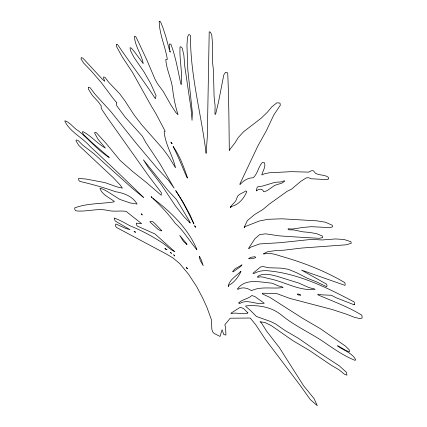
<?xml version="1.0" encoding="UTF-8"?>
<svg xmlns="http://www.w3.org/2000/svg" width="427" height="427" viewBox="0 0 427 427"><rect width="100%" height="100%" fill="white"/><g stroke="black" fill="none" stroke-linecap="round" stroke-linejoin="round"><path stroke-width="0.64" d="M159.191 21.35C159.367 34.432 165.436 46.586 167.336 59.476L165.809 59.444C166.322 69.03 171.008 77.853 172.401 87.327C173.506 96.603 175.155 105.949 178.059 114.756L175.753 112.397L170.917 105.031L163.21 91.394L157.398 83.585L154.889 78.952L147.128 60.639L138.529 42.204L135.77 36.658L134.457 36.284C134.761 46.073 141.588 54.213 143.226 63.623L134.43 51.779L131.377 48.102L130.059 47.717L130.363 50.343L134.014 57.405L144.155 72.131L150.656 83.527L156.042 95.573L155.423 98.781C143.429 80.292 129.909 62.881 117.638 44.611L116.315 44.227L116.731 46.869L122.053 56.599L132.541 72.457L151.377 106.184L155.77 113.379L165.217 131.286L164.16 131.5C165.105 144.278 172.732 155.439 175.524 167.8L168.766 156.789L162.954 148.884L142.116 125.276L134.041 114.906L124.956 100.889L119.96 94.095L108.746 82.304L105.026 77.346L103.686 76.945L103.393 77.783L104.802 81.269L102.923 79.844L82.971 58.232L81.205 57.597L81.093 59.065L83.676 63.095L91.106 70.834L101.108 82.368L113.86 99.336L116.843 102.742L116.235 103.142L116.849 105.912L125.196 117.174L142.362 136.165L145.991 142.789L160.104 164.011L174.147 188.179L168.297 180.135L157.68 168.804L136.176 143.253L111.025 111.778L95.397 94.639L90.188 87.807L88.394 87.145L88.304 88.976L92.419 95.515L98.098 101.589L101.215 105.907L101.119 107.519L102.037 109.744L108.026 118.642L148.767 176.121L161.299 192.598L161.219 195.278L146.909 182.921L132.221 171.147L120.078 160.403L106.206 143.541L96.326 132.658L94.938 132.226L94.725 133.331L98.023 139.245L105.41 148.105C97.335 143.563 91.229 135.951 83.126 131.703L82.363 131.82L82.491 132.664L83.724 134.756L92.584 143.093L109.269 157.52C97.858 150.427 89.152 139.56 78.733 131.084C73.834 128.33 70.679 123.061 65.544 120.91L64.755 120.99C69.734 131.852 82.448 137.483 90.076 146.45C108.212 163.119 125.976 180.173 143.536 197.445L132.285 188.296L93.945 153.779L82.438 144.886L78.205 140.595L76.364 139.891L75.942 140.739L78.664 145.292L113.203 177.6L120.168 185.003L122.389 188.131L117.211 186.941L104.866 182.596L85.864 179.009L78.493 178.454L78.814 180.29L79.812 181.411C91.832 184.192 103.692 187.448 115.333 191.68C123.867 193.009 132.578 196.212 137.078 204.058L130.187 202.948L119.741 199.382L108.212 192.027L103.366 189.326L99.955 188.248C101.722 194.627 109.429 197.536 114.228 201.421L114.228 201.843C101.092 203.946 87.284 203.14 74.634 207.928L74.955 209.796L75.83 210.831C86.574 212.16 97.319 207.864 108.17 210.516C114.105 211.883 120.126 210.474 126.05 211.338L141.599 223.663L136.256 223.145L136.576 225.029L137.361 226.096L155.044 234.001L174.584 251.572C170.64 249.806 167.539 246.721 164.192 244.068C153.442 236.82 141.988 230.633 129.963 225.771C124.817 222.969 119.747 220.028 114.244 218.026L115.151 220.983L130.059 229.678L125.944 228.53L115.882 223.962C115.258 224.591 115.226 226.294 116.646 227.548L166.146 253.91L173.074 258.036L179.58 263.448L188.515 274.166L196.639 286.57L202.91 298.484L206.951 307.419L211.365 319.556L211.856 329.409L212.753 331.987L214.157 333.428L220.028 336.449L222.088 329.761L223.753 334.501L225.926 335.072L225.637 328.043L224.837 324.792L230.228 318.206L250.201 318.035L255.693 324.68L265.626 339.689L299.674 384.711L310.333 399.608L317.266 405.65L314.091 398.642L303.522 385.656L279.359 347.605L266.56 331.101L261.191 322.518L260.048 321.793L264.836 322.46L271.353 325.641L292.954 340.719L309.185 350.295L331.443 365.389L338.958 369.734L344.68 374.399L346.954 375.152L346.441 372.328L339.15 365.72L320.298 353.465L298.276 338.211L284.99 330.477L275.538 323.917L270.686 321.536L256.392 316.476L250.286 310.269L245.931 306.661L245.733 305.919C258.303 304.798 271.294 306.853 281.281 314.929C293.376 324.968 307.728 331.672 320.933 340.047C331.95 347.477 342.801 355.51 355.227 360.425L355.643 359.593C352.029 352.883 343.591 350.279 337.624 346.057L337.624 345.635L345.753 350.391L349.446 351.907L349.217 349.83L345.251 345.955L320.079 328.507L303.106 318.611L269.885 297.411L262.285 293.856L262.242 293.226L276.509 293.504L289.768 298.393L332.339 309.548L346.639 314.245L354.373 317.304L359.79 318.595L362.165 318.03L361.872 315.275C348.117 306.639 332.649 301.275 317.928 294.854L317.816 294.187L322.038 294.854L331.363 295.26L336.284 297.832L354.132 304.782L354.132 304.355L354.65 304.622L354.18 301.969C327.13 287.67 298.67 273.536 267.782 270.761C262.835 270.312 258.015 271.156 253.691 273.648L252.955 273.227L260.619 266.939L263.085 266.512L268.332 267.734L280.95 268.14L288.214 269.266L296.717 272.757L307.483 278.308L316.183 281.724L326.655 286.731L327.045 285.855L326.676 284.211L301.563 270.115L344.995 285.391L345.203 284.281L344.84 282.642C324.835 270.83 303.053 262.45 280.752 256.131C275.34 254.38 269.421 252.336 263.753 254.049L263.384 253.835L267.83 251.62L275.799 250.617L283.752 250.195L301.766 248.05L346.083 244.81L351.261 243.326L350.898 241.682L344.055 239.483L335.505 238.949L322.102 239.969L311.422 239.398L280.358 242.68L259.616 243.94L250.825 247.11L248.904 248.647L248.535 248.439L254.999 238.602L259.707 234.588L265.626 233.831L279.162 235.848L291.075 236.681L319.022 238.314L322.652 237.642L322.294 235.998L316.631 233.67L309.41 232.411L302.615 231.802L293.717 229.913L288.94 229.838L288.102 229.203L288.102 228.781L292.351 229.053L303.592 227.361L311.342 226.705L329.895 227.575L332.558 226.865L332.206 225.221L325.47 222.227L316.957 220.844L281.868 218.805L268.039 219.297L259.28 221.026L244.634 226.785L244.634 227.628L244.143 227.479L247.324 220.647L254.663 214.503L262.69 209.657L269.57 203.914L287.259 191.232L291.289 189.326L300.48 181.619L306.052 177.963L308.337 177.664L311.23 178.764L326.858 179.618L328.715 178.945L328.363 177.296C324.525 174.387 319.257 175.673 315.297 173.127L313.493 170.843L311.806 170.603L308.513 172.124L291.465 171.659L269.085 172.791L263.795 174.002L262.125 174.969L261.762 174.755C262.872 170.832 265.898 167.026 264.559 162.799L262.317 162.479C258.234 166.888 257.737 173.736 253.179 177.776C247.98 177.685 243.422 180.632 240.123 184.496L239.755 184.288L257.967 145.762L266.234 130.982L273.766 115.012L280.331 105.202L279.963 103.067L276.851 102.816L271.764 106.915L267.435 112.178L261.223 118.162L243.566 131.762L238.202 137.627L234.909 143.002L229.779 149.551L229.779 150.395L229.304 150.299C228.979 124.535 228.872 98.557 227.703 72.916L225.563 72.302L223.817 74.842L218.549 101.818L215.571 114.361L214.936 114.174L215.101 105.779L214.092 96.614L213.441 70.354L212.539 62.273L212.358 41.926L211.776 35.073L210.49 32.174L209.209 31.828L207.298 137.168L206.081 153.357C201.395 114.02 190.175 75.483 190.495 35.564L189.673 34.768L188.75 34.576L187.474 37.133L186.957 45.395L187.821 69.932L192.385 112.915L192.033 120.339L191.088 109.184L184.811 66.575L183.861 55.147L182.233 48.203L181.368 47.114L180.077 46.762C179.164 59.316 182.633 71.832 181.267 84.45L180.904 84.236C177.931 70.839 175.801 57.143 170.928 44.264L169.631 43.901L169.279 44.557L169.716 49.826L169.354 49.612L165.633 35.948L162.586 26.752L160.493 21.718L159.191 21.35M172.065 143.6C170.949 143.707 170.154 140.221 172.065 143.6M187.469 268.754C186.353 268.861 185.558 265.375 187.469 268.754M195.721 227.143C194.611 227.249 193.815 223.764 195.721 227.143M170.314 51.95L169.802 51.731L169.802 50.509L170.314 51.95M199.516 256.349L199.617 258.34L200.391 260.774L203.204 265.658L201.176 259.589L199.516 256.349M256.253 190.458L256.712 190.896C258.084 188.873 261.137 188.633 262.909 190.255L263.4 191.387A0.539 0.31 60 0 0 263.678 191.712L264.473 191.744L267.622 190.33L274.753 185.35L282.06 183.05L284.793 181.064L284.254 180.754L281.142 181.923L275.02 182.313L262.354 186.124L257.812 186.77L257.23 187.298L256.253 190.458M241.885 264.927L241.81 265.413L239.937 267.03L233.035 271.892L232.576 271.625L234.866 268.957L241.885 264.927M240.871 271.721C238.234 277.075 234.177 282.711 228.68 285.348L228.653 286.512L228.183 286.239C229.625 279.333 236.414 276.093 240.785 271.278L240.871 271.721M230.484 207.026L230.367 207.453L230.842 207.73L230.879 206.593C238.565 205.013 243.961 198.502 246.817 191.542L245.733 190.917C242.755 193.522 237.561 193.719 236.697 198.438C236.008 202.281 232.213 203.898 230.484 207.026M166.925 249.603L165.9 249.512L164.849 248.407L166.925 249.603M237.999 288.246L237.535 289.1L238.01 289.373C242.072 286.677 247.729 287.937 251.439 290.664C261.265 285.925 272.821 289.218 283.128 287.467L281.5 286.528C277.763 286.464 274.78 283.683 271.166 283.048C260.23 282.226 245.952 278.212 237.999 288.246M255.367 257.342L255.058 257.839C253.067 258.532 250.542 259.104 248.53 258.602L250.857 257.294L255.09 256.67L255.367 257.342M239.104 302.492L238.661 303.09L239.6 303.634C247.121 298.484 256.147 305.236 264.254 303.245L255.09 296.696L251.898 295.484C248.284 298.969 242.776 299.124 239.104 302.492M135.594 232.149L134.831 232.133L134.041 231.253L135.594 232.149M247.868 312.831L247.345 313.354C242.104 314.672 236.638 312.201 231.397 313.509L230.922 313.237L240.316 307.221L243.529 308.529L247.868 312.831M258.218 276.152L257.337 277.027L257.807 277.299C262.034 275.762 266.251 278.457 270.424 278.938C285.273 282.076 299.541 291.15 315.03 289.373L313.413 288.438L311.891 288.396L308.374 287.307L298.847 283.112L276.84 276.226L271.262 274.881L266.149 274.235L261.73 274.572L258.218 276.152M300.693 295.068C296.594 295.772 295.569 292.111 300.693 295.068M161.769 230.655L161.096 230.906L158.123 229.411L149.994 222.003L149.994 221.464L152.749 221.725L154.126 222.777L161.769 230.655M196.767 249.651C189.54 241.132 183.882 230.948 175.289 223.385C168.617 214.231 160.888 205.979 152.749 198.219C170.757 211.755 187.715 228.146 196.767 249.101L196.767 249.651M187.549 177.931L187.154 177.894C182.452 167.427 178.379 156.672 173.106 146.44C179.858 155.919 183.765 167.026 187.549 177.931M152.108 197.765L151.094 196.628A16.445 9.495 60 0 0 151.697 197.215L152.108 197.765M142.202 214.92L141.193 213.783A16.45 9.495 60 0 0 141.791 214.37L142.202 214.92M171.366 253.355L170.352 252.218A16.445 9.495 60 0 0 170.955 252.805L171.366 253.355M174.664 255.896L173.656 254.759A16.434 9.49 60 0 0 174.253 255.346L174.664 255.896M186.861 244.543L183.418 241.34L179.708 235.384L186.861 244.009L186.861 244.543M190.164 222.942L184.026 216.825L175.71 206.289L160.76 183.866L148.11 167.235L143.392 159.783L168.035 190.522L176.575 199.628L189.353 220.999L190.164 222.942M182.575 201.309L175.689 190.586C182.777 201.149 188.296 212.603 193.917 223.962L190.095 214.973L182.575 201.309"/></g></svg>
